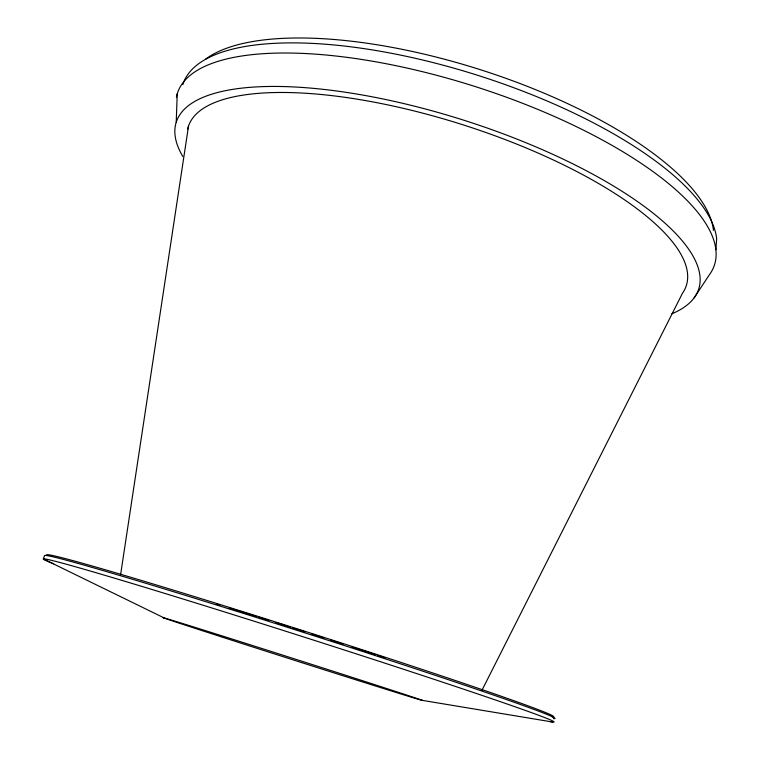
<?xml version="1.0" encoding="UTF-8"?>
<svg xmlns="http://www.w3.org/2000/svg" width="760" height="760" viewBox="0 0 760 760"><rect width="100%" height="100%" fill="white"/><g stroke="black" fill="none" stroke-linecap="round" stroke-linejoin="round"><path stroke-width="1.14" d="M176.225 122.236L177.222 93.87M715.882 249.745L716.661 238.773A279.366 98.116 17.7 0 0 457.824 69.293A279.366 98.116 17.7 0 0 182.837 84.626M120.593 574.721L188.546 125.922M481.849 690.498L682.442 293.312A261.373 85.177 17.7 0 0 471.922 127.727A261.373 85.177 17.7 0 0 187.644 129.162M694.174 297.777L709.346 274.816A281.912 97.004 17.7 0 0 485.498 89.918A281.912 97.004 17.7 0 0 176.415 97.118M422.056 700.321L552.472 722M165.252 618.469L43.339 558.961L44.555 555.541A267.928 5.519 17.7 0 1 315.428 636.234A267.928 5.519 17.7 0 1 553.432 718.58M53.741 563.768A268.052 4.864 17.7 0 1 285.788 631.256A268.052 4.864 17.7 0 1 549.679 721.487M182.789 156.436A274.227 89.309 17.7 0 1 466.555 121.087A274.227 89.309 17.7 0 1 671.85 313.804M46.588 554.819A266.209 5.719 17.7 0 1 315.799 634.771A266.209 5.719 17.7 0 1 552.225 716.841M205.684 59.099A273.847 97.489 17.7 0 1 492.756 73.758A273.847 97.489 17.7 0 1 713.469 230.356M216.353 604.077A189.563 4.228 17.7 0 1 219.83 605.14M229.244 608.038A189.563 4.228 17.7 0 1 232.816 609.14M234.013 609.51A189.563 4.228 17.7 0 1 256.11 616.389M258.39 617.101A189.563 4.228 17.7 0 1 268.717 620.341M275.652 622.525A189.563 4.228 17.7 0 1 286.055 625.812M287.156 626.164A189.563 4.228 17.7 0 1 290.491 627.218M292.714 627.931A189.563 4.228 17.7 0 1 305.055 631.864M311.809 634.02A189.563 4.228 17.7 0 1 324.13 637.982M330.78 640.129A189.563 4.228 17.7 0 1 338.428 642.599M339.511 642.95A189.563 4.228 17.7 0 1 342.959 644.072M352.137 647.064A189.563 4.228 17.7 0 1 375.563 654.75M377.72 655.462A189.563 4.228 17.7 0 1 385.092 657.903M301.568 662.577L270.826 652.755A135.745 0.684 17.7 0 1 187.102 624.91A135.745 0.684 17.7 0 1 405.488 694.668A135.745 0.684 17.7 0 1 301.568 662.577"/></g></svg>
